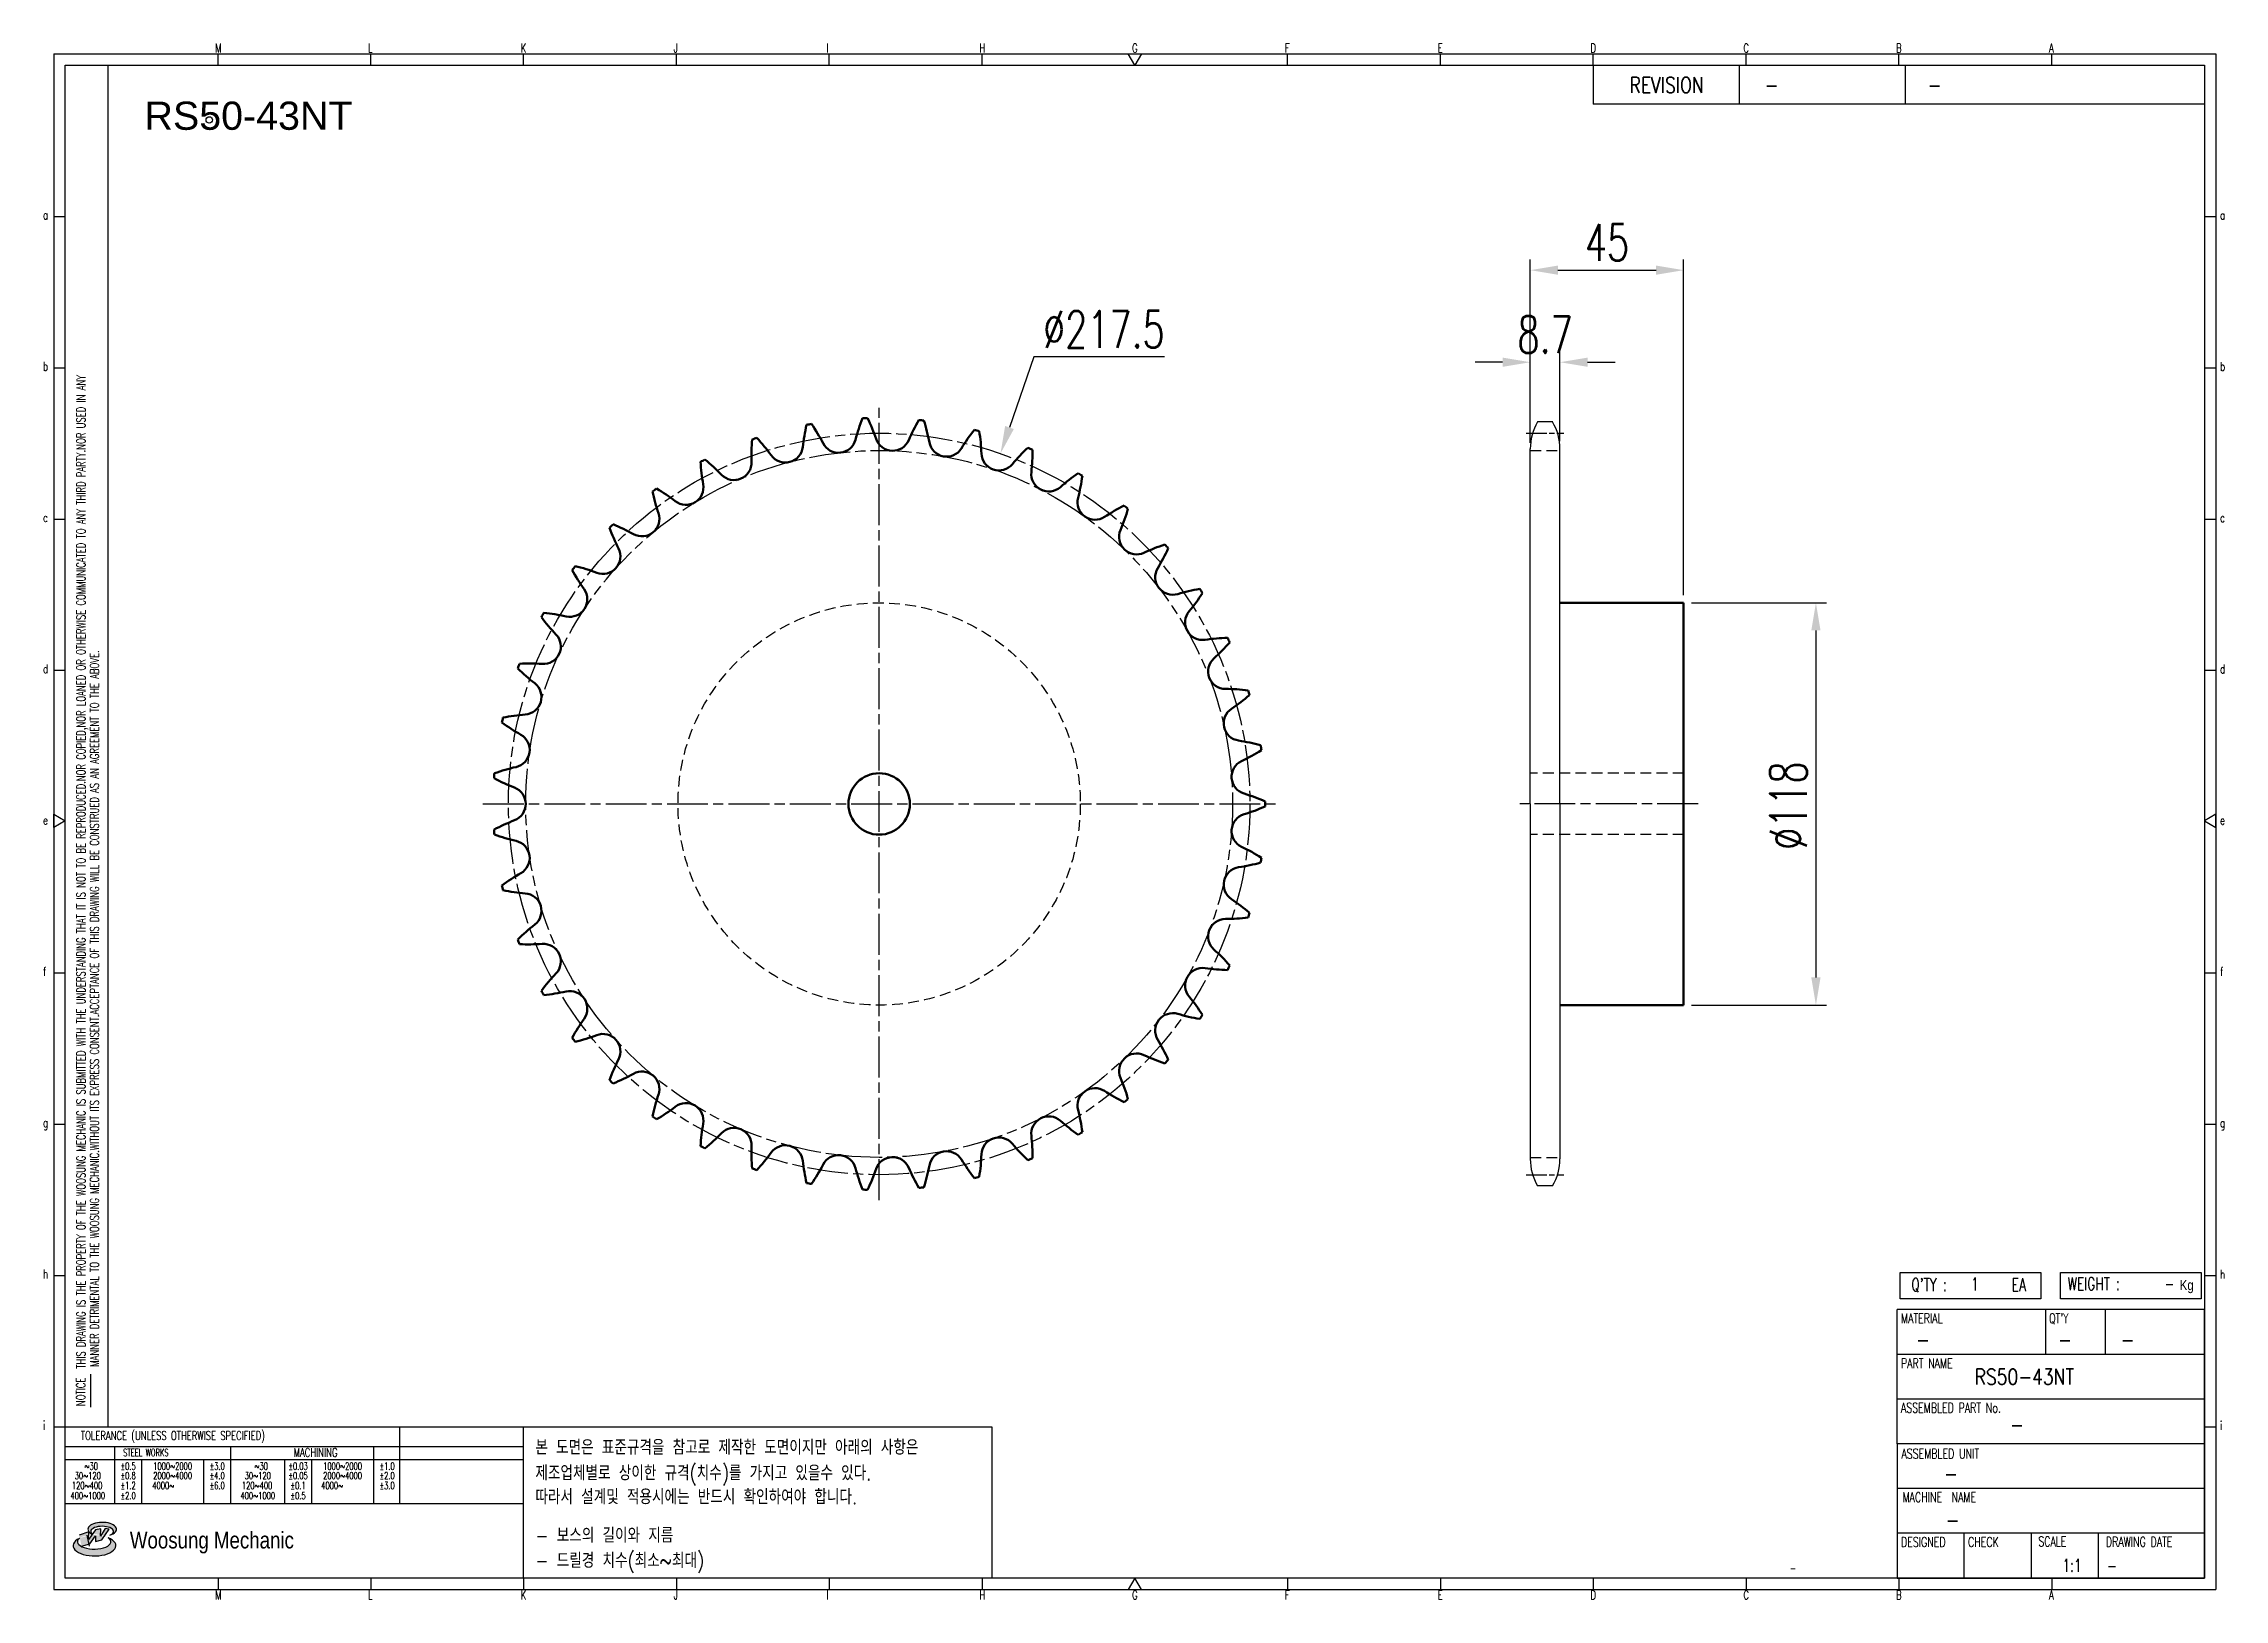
# Model space of a CAD drawing. Header units: millimetres. Extents: x 8306 to 8946, y 4749 to 5205.
import ezdxf
from ezdxf.enums import TextEntityAlignment as Align

# ---------------------------------------------------------------- set-up
doc = ezdxf.new("R2010")
doc.units = ezdxf.units.MM
for name, pattern in [('AM_ISO08W050', [18, 12, -1.5, 3, -1.5]), ('AM_ISO08W050x2', [9, 6, -0.75, 1.5, -0.75]), ('HIDDEN', [9.525, 6.35, -3.175])]:
    doc.linetypes.add(name, pattern=pattern)
for name, color, linetype, lineweight in [('20', 7, 'Continuous', 50), ('22', 30, 'AM_ISO08W050', 25), ('23', 40, 'AM_ISO08W050', 25), ('VIS', 7, 'Continuous', 50)]:
    doc.layers.add(name, color=color, linetype=linetype, lineweight=lineweight)
for name, color, linetype in [('HL', 2, 'HIDDEN'), ('S-DIM', 7, 'Continuous'), ('TITLE', 7, 'Continuous'), ('도면레이아웃', 7, 'Continuous')]:
    doc.layers.add(name, color=color, linetype=linetype)
doc.styles.add('HAN', font='ROMANS.shx', dxfattribs={"width": 0.7, "bigfont": 'whgtxt.shx'})
doc.styles.add('HKD_ST2', font='romans.shx', dxfattribs={"width": 0.7, "height": 4, "bigfont": '@extfont2.shx'})
doc.styles.add('HSG', font='SIMPLEX.shx', dxfattribs={"width": 0.7, "bigfont": 'HSG.shx'})
doc.styles.add('ROMANS', font='romans.shx', dxfattribs={"width": 0.7, "bigfont": 'whgtxt.shx'})
doc.styles.add('SLDTEXTSTYLE4', font='arial.ttf', dxfattribs={"width": 0.8})
doc.styles.get("Standard").update_dxf_attribs({"font": 'arial.ttf'})
doc.dimstyles.new('APP23', dxfattribs={"dimscale": 4.5, "dimtxt": 2.4, "dimasz": 1.8, "dimexe": 0.7, "dimexo": 0.5, "dimgap": 0.6, "dimtad": 1, "dimtoh": 1, "dimdec": 1, "dimrnd": 0.01, "dimzin": 9, "dimdsep": 46, "dimtxsty": 'HSG', "dimcen": 0, "dimclrd": 1, "dimclre": 1, "dimclrt": 256, "dimazin": 2, "dimtp": 1, "dimtm": 1, "dimtfac": 0.5, "dimtdec": 1, "dimtix": 1, "dimtofl": 0, "dimtmove": 0, "dimatfit": 3, "dimfxl": 0, "dimtvp": 1, "dimtolj": 2, "dimlwd": -1, "dimlwe": -1, "dimarcsym": 0})

# ---------------------------------------------------------------- blocks, each defined once
blk = doc.blocks.new('SUYWSHJH')
at = {"layer": '도면레이아웃'}
h = blk.add_hatch(color=10, dxfattribs=at)
h.paths.add_polyline_path([(1.544, 35.177), (1.554, 34.966), (1.779, 35.034), (2.054, 35.422), (1.908, 35.446), (1.728, 35.167), (1.741, 35.439), (1.547, 35.405), (1.292, 35.041), (1.295, 35.33), (0.943, 35.208), (1.03, 34.8), (1.336, 34.885)])
edge = h.paths.add_edge_path()
edge.add_ellipse((1.795, 35.421), major_axis=(-0.53, 0), ratio=0.487785, start_angle=122.36065, end_angle=403.39574)
edge.add_line((1.411, 35.244), (1.419, 35.261))
edge.add_ellipse((1.798, 35.344), major_axis=(-0.423, 0), ratio=0.444396, start_angle=131.58977, end_angle=386.19408, ccw=False)
edge = h.paths.add_edge_path()
edge.add_ellipse((1.512, 34.815), major_axis=(-0.793, 0), ratio=0.480113, start_angle=314.67633, end_angle=590.85213)
edge.add_ellipse((1.501, 34.958), major_axis=(-0.62, 0), ratio=0.43311, start_angle=331.7024, end_angle=574.42495, ccw=False)
for p, q in [((0, 90.118), (80.15, 90.118)), ((0, 90.118), (0, 33.191)), ((6.089, 89.693), (6.089, 90.118)), ((11.753, 89.693), (11.753, 90.118)), ((17.418, 89.693), (17.418, 90.118)), ((23.082, 89.693), (23.082, 90.118)), ((28.746, 89.693), (28.746, 90.118)), ((34.411, 89.693), (34.411, 90.118)), ((45.739, 89.693), (45.739, 90.118)), ((51.404, 89.693), (51.404, 90.118)), ((57.068, 89.693), (57.068, 90.118)), ((62.732, 89.693), (62.732, 90.118)), ((68.397, 89.693), (68.397, 90.118)), ((74.061, 89.693), (74.061, 90.118)), ((80.15, 90.118), (80.15, 33.191)), ((0, 84.085), (0.425, 84.085)), ((79.725, 84.085), (80.15, 84.085)), ((0, 78.478), (0.425, 78.478)), ((79.725, 78.478), (80.15, 78.478)), ((0, 72.87), (0.425, 72.87)), ((79.725, 72.87), (80.15, 72.87)), ((0, 67.262), (0.425, 67.262)), ((79.725, 67.262), (80.15, 67.262)), ((0, 56.047), (0.425, 56.047)), ((79.725, 56.047), (80.15, 56.047)), ((0, 50.439), (0.425, 50.439)), ((79.725, 50.439), (80.15, 50.439)), ((0, 44.832), (0.425, 44.832)), ((79.725, 44.832), (80.15, 44.832)), ((1.377, 39.947), (1.377, 41.174)), ((0, 39.224), (0.425, 39.224)), ((79.725, 39.224), (80.15, 39.224)), ((0, 33.191), (80.15, 33.191)), ((6.089, 33.616), (6.089, 33.191)), ((11.753, 33.616), (11.753, 33.191)), ((17.418, 33.616), (17.418, 33.191)), ((23.082, 33.616), (23.082, 33.191)), ((28.746, 33.616), (28.746, 33.191)), ((34.411, 33.616), (34.411, 33.191)), ((45.739, 33.616), (45.739, 33.191)), ((51.404, 33.616), (51.404, 33.191)), ((57.068, 33.616), (57.068, 33.191)), ((62.732, 33.616), (62.732, 33.191)), ((68.397, 33.616), (68.397, 33.191)), ((74.061, 33.616), (74.061, 33.191))]:
    blk.add_line(p, q)
at = {"color": 2}
for p, q in [((2.017, 39.224), (2.017, 89.693)), ((0.425, 39.224), (17.418, 39.224)), ((12.816, 39.224), (12.816, 36.382)), ((17.418, 33.616), (17.418, 39.224)), ((0.425, 38.487), (17.418, 38.487)), ((0.425, 38.012), (17.418, 38.012)), ((2.257, 38.487), (2.257, 36.382)), ((3.257, 38.012), (3.257, 36.382)), ((5.557, 38.012), (5.557, 36.382)), ((6.557, 38.5), (6.557, 36.382)), ((8.557, 38.012), (8.557, 36.382)), ((9.557, 38.026), (9.557, 36.382)), ((11.857, 38.487), (11.857, 36.382)), ((0.425, 36.382), (17.418, 36.382))]:
    blk.add_line(p, q, dxfattribs=at)
at = {"color": 6, "ltscale": 0.5}
for p, q in [((57.068, 89.693), (57.068, 88.246)), ((62.47, 89.693), (62.47, 88.246)), ((68.635, 89.693), (68.635, 88.246)), ((79.725, 88.246), (57.068, 88.246)), ((68.336, 38.59), (68.336, 43.563)), ((79.725, 43.563), (68.336, 43.563)), ((73.827, 43.563), (73.827, 41.905)), ((76.037, 43.563), (76.037, 41.905)), ((79.725, 38.59), (79.725, 43.563)), ((79.725, 41.905), (68.336, 41.905)), ((79.725, 40.248), (68.336, 40.248)), ((68.336, 38.59), (68.336, 33.616)), ((79.725, 38.59), (68.336, 38.59)), ((79.725, 33.616), (79.725, 38.59)), ((79.725, 36.932), (68.336, 36.932)), ((79.725, 35.274), (68.336, 35.274)), ((70.822, 33.616), (70.822, 35.274)), ((73.309, 33.616), (73.309, 35.274)), ((75.796, 33.616), (75.796, 35.274)), ((68.336, 33.616), (79.725, 33.616))]:
    blk.add_line(p, q, dxfattribs=at)
for points in [[(40.075, 89.693), (39.83, 90.118), (40.32, 90.118)], [(0.425, 89.693), (79.725, 89.693), (79.725, 33.616), (0.425, 33.616)], [(0.425, 61.679), (0, 61.433), (0, 61.924)], [(79.725, 61.679), (80.15, 61.433), (80.15, 61.924)], [(40.075, 33.616), (39.83, 33.191), (40.32, 33.191)]]:
    blk.add_lwpolyline(points, close=True)
at = {"layer": 'TITLE', "color": 20}
for p, q in [((68.449, 43.961), (68.449, 44.936)), ((68.449, 44.936), (73.654, 44.936)), ((73.654, 44.936), (73.654, 43.961)), ((74.39, 43.961), (74.39, 44.936)), ((74.39, 44.936), (79.595, 44.936)), ((79.595, 44.936), (79.595, 43.961)), ((73.654, 43.961), (68.449, 43.961)), ((79.595, 43.961), (74.39, 43.961))]:
    blk.add_line(p, q, dxfattribs=at)
at = {"layer": '도면레이아웃'}
for p, q in [((1.295, 35.33), (0.943, 35.208)), ((1.03, 34.8), (1.336, 34.885)), ((1.224, 35.208), (1.311, 34.8)), ((1.224, 35.208), (1.224, 35.208)), ((1.547, 35.405), (1.292, 35.041)), ((1.292, 35.041), (1.295, 35.33)), ((1.336, 34.885), (1.544, 35.177)), ((1.419, 35.261), (1.411, 35.244)), ((1.544, 35.177), (1.554, 34.966)), ((1.741, 35.439), (1.547, 35.405)), ((1.554, 34.966), (1.779, 35.034)), ((1.908, 35.446), (1.728, 35.167)), ((1.728, 35.167), (1.741, 35.439)), ((1.779, 35.034), (2.054, 35.422)), ((2.054, 35.422), (1.908, 35.446))]:
    blk.add_line(p, q, dxfattribs=at)
for centre, major_axis, ratio, start_param, end_param in [((1.795, 35.421), (-0.53, 0), 0.487785, 2.135596, 7.040584), ((1.512, 34.815), (-0.793, 0), 0.480113, 5.492138, 10.312315), ((1.501, 34.958), (-0.62, 0), 0.43311, 5.789299, 10.025607), ((1.798, 35.344), (-0.423, 0), 0.444396, 2.296675, 6.740358)]:
    blk.add_ellipse(centre, major_axis=major_axis, ratio=ratio, start_param=start_param, end_param=end_param, dxfattribs=at)
at = {"color": 4, "style": 'HKD_ST2', "width": 0.7}
for s, p in [('M', (5.988, 90.164)), ('L', (11.652, 90.164)), ('K', (17.316, 90.164)), ('J', (22.981, 90.164)), ('I', (28.645, 90.164)), ('H', (34.309, 90.164)), ('G', (39.974, 90.164)), ('F', (45.638, 90.164)), ('E', (51.302, 90.164)), ('D', (56.967, 90.164)), ('C', (62.631, 90.164)), ('B', (68.295, 90.164)), ('A', (73.96, 90.164)), ('a', (-0.395, 83.976)), ('a', (80.305, 83.97)), ('b', (-0.395, 78.368)), ('b', (80.305, 78.362)), ('c', (-0.395, 72.76)), ('c', (80.305, 72.754)), ('d', (-0.395, 67.153)), ('d', (80.305, 67.147)), ('e', (-0.395, 61.545)), ('e', (80.305, 61.539)), ('f', (-0.395, 55.937)), ('f', (80.305, 55.931)), ('g', (-0.395, 50.33)), ('g', (80.305, 50.324)), ('h', (-0.395, 44.722)), ('h', (80.305, 44.716)), ('i', (-0.395, 39.114)), ('i', (80.305, 39.108)), ('M', (5.988, 32.824)), ('L', (11.652, 32.824)), ('K', (17.316, 32.824)), ('J', (22.981, 32.824)), ('I', (28.645, 32.824)), ('H', (34.309, 32.824)), ('G', (39.974, 32.824)), ('F', (45.638, 32.824)), ('E', (51.302, 32.824)), ('D', (56.967, 32.824)), ('C', (62.631, 32.824)), ('B', (68.295, 32.824)), ('A', (73.96, 32.824))]:
    blk.add_text(s, height=0.326, dxfattribs=at).set_placement(p)
for s, height, style, width, p in [('REVISION', 0.5806, 'HAN', 0.8, (58.415, 88.664)), ('-', 0.581, 'HAN', 0.8, (63.426, 88.664)), ('-', 0.581, 'HAN', 0.8, (69.468, 88.664)), ("Q'TY : ", 0.4746, 'HKD_ST2', 0.7, (68.857, 44.253)), ('1', 0.475, 'HKD_ST2', 0.7, (71.071, 44.275)), ('EA', 0.4746, 'HKD_ST2', 0.7, (72.578, 44.253)), ('WEIGHT : ', 0.4746, 'HKD_ST2', 0.7, (74.65, 44.286)), ('-', 0.581, 'HAN', 0.8, (69.029, 42.157)), ('-', 0.581, 'HAN', 0.8, (74.289, 42.157)), ('-', 0.581, 'HAN', 0.8, (76.623, 42.157)), ('-', 0.581, 'HAN', 0.8, (72.515, 39.013)), ('-', 0.581, 'HAN', 0.8, (70.067, 37.189)), ('-', 0.581, 'HAN', 0.8, (70.126, 35.48)), ('1:1', 0.4746, 'HKD_ST2', 0.7, (74.458, 33.848)), ('-', 0.475, 'HKD_ST2', 0.7, (76.112, 33.837))]:
    blk.add_text(s, height=height, dxfattribs=dict(style=style, width=width)).set_placement(p)
at = {"color": 6, "style": 'HKD_ST2', "width": 0.7}
for s, p in [(' THIS DRAWING IS THE PROPERTY OF THE WOOSUNG MECHANIC IS SUBMITTED WITH THE UNDERSTANDING THAT IT IS NOT TO BE REPRODUCED.NOR COPIED,NOR LOANED OR OTHERWISE COMMUNICATED TO ANY THIRD PARTY.NOR USED IN ANY', (1.173, 41.217)), ('MANNER DETRIMENTAL TO THE WOOSUNG MECHANIC.WITHOUT ITS EXPRESS CONSENT.ACCEPTANCE OF THIS DRAWING WILL BE CONSTRUED AS AN AGREEMENT TO THE ABOVE.', (1.672, 41.447))]:
    blk.add_text(s, height=0.326266, rotation=90, dxfattribs=at).set_placement(p)
at = {"style": 'HKD_ST2', "width": 0.7}
blk.add_text('-', height=0.475, dxfattribs=at).set_placement((78.613, 44.286), align=Align.RIGHT)
at = {"color": 4, "style": 'HKD_ST2', "width": 0.7}
for s, height, p in [('MATERIAL', 0.3651, (68.474, 43.425)), ("QT'Y", 0.3651, (73.965, 43.425)), ('PART NAME', 0.3651, (68.474, 41.756)), ('ASSEMBLED PART No.', 0.36511, (68.474, 40.109)), ('ASSEMBLED UNIT', 0.36511, (68.49, 38.408)), ('MACHINE  NAME', 0.36511, (68.532, 36.794)), ('DESIGNED', 0.3651, (68.474, 35.136)), ('CHECK', 0.3651, (70.961, 35.136)), ('SCALE', 0.3651, (73.566, 35.153)), ('DRAWING DATE', 0.36511, (76.071, 35.141))]:
    blk.add_text(s, height=height, dxfattribs=at).set_placement(p, align=Align.TOP_LEFT)
at = {"style": 'HKD_ST2', "width": 0.7}
blk.add_text('NOTICE', height=0.3263, rotation=90, dxfattribs=at).set_placement((1.163, 39.988))
for s, height, style, width, p in [('TOLERANCE (UNLESS OTHERWISE SPECIFIED)', 0.32627, 'HKD_ST2', 0.7, (4.417, 38.896)), ('-', 0.326, 'ROMANS', 0.65, (64.469, 33.975))]:
    blk.add_text(s, height=height, dxfattribs=dict(style=style, width=width)).set_placement(p, align=Align.MIDDLE_CENTER)
at = {"color": 4, "style": 'HKD_ST2', "width": 0.7}
for s, height, p in [('STEEL WORKS', 0.26101, (3.416, 38.268)), ('MACHINING', 0.3263, (9.707, 38.27)), ('%%P0.5', 0.261, (2.757, 37.762)), ('%%P0.8', 0.261, (2.757, 37.411)), ('%%P3.0', 0.261, (6.057, 37.762)), ('%%P4.0', 0.261, (6.057, 37.411)), ('%%P0.03', 0.261, (9.057, 37.762)), ('%%P0.05', 0.261, (9.057, 37.411)), ('%%P1.0', 0.261, (12.357, 37.762)), ('%%P2.0', 0.261, (12.357, 37.411)), ('%%P1.2', 0.261, (2.757, 37.045)), ('%%P2.0', 0.261, (2.757, 36.67)), ('%%P6.0', 0.261, (6.057, 37.045)), ('%%P0.1', 0.261, (9.057, 37.045)), ('%%P0.5', 0.261, (9.057, 36.67)), ('%%P3.0', 0.261, (12.357, 37.045))]:
    blk.add_text(s, height=height, dxfattribs=at).set_placement(p, align=Align.MIDDLE)
for s, height, p in [('30%%126120', 0.261, (1.263, 37.411)), ('%%12630', 0.261, (1.389, 37.762)), ('2000%%1264000', 0.26101, (4.407, 37.411)), ('1000%%1262000', 0.26101, (4.407, 37.762)), ('30%%126120', 0.261, (7.563, 37.411)), ('%%12630', 0.261, (7.689, 37.762)), ('2000%%1264000', 0.26101, (10.707, 37.411)), ('1000%%1262000', 0.26101, (10.707, 37.762)), ('400%%1261000', 0.26101, (1.263, 36.67)), ('120%%126400', 0.26101, (1.237, 37.045)), ('4000%%126', 0.261, (4.061, 37.045)), ('400%%1261000', 0.26101, (7.563, 36.67)), ('120%%126400', 0.26101, (7.537, 37.045)), ('4000%%126', 0.261, (10.321, 37.045))]:
    blk.add_text(s, height=height, dxfattribs=at).set_placement(p, align=Align.MIDDLE_CENTER)
at = {"color": 1, "style": 'SLDTEXTSTYLE4', "width": 0.8}
blk.add_text('Woosung Mechanic', height=0.61957, dxfattribs=at).set_placement((2.822, 34.711))
at = {"layer": 'TITLE', "width": 0.8}
blk.add_text('Kg', height=0.3789, dxfattribs=at).set_placement((78.807, 44.286))
blk = doc.blocks.new('*D381')
at = {"layer": 'Defpoints', "color": 0, "transparency": 16777216}
for p in [(8751.22, 5111.71), (8742.52, 5085.81), (8751.22, 5086.27)]:
    blk.add_point(p, dxfattribs=at)
at = {"layer": 'S-DIM', "color": 1, "transparency": 16777216}
for p, q in [((8734.42, 5111.71), (8726.32, 5111.71)), ((8742.52, 5088.06), (8742.52, 5114.86)), ((8751.22, 5088.52), (8751.22, 5114.86)), ((8759.32, 5111.71), (8767.42, 5111.71))]:
    blk.add_line(p, q, dxfattribs=at)
for points in [[(8734.42, 5113.06), (8734.42, 5110.36), (8742.52, 5111.71)], [(8759.32, 5113.06), (8759.32, 5110.36), (8751.22, 5111.71)]]:
    blk.add_solid(points, dxfattribs=at)
at = {"layer": 'S-DIM', "transparency": 16777216, "insert": (8746.87, 5119.81), "char_height": 10.8, "attachment_point": 5, "style": 'HSG'}
blk.add_mtext('\\A2;8.7', dxfattribs=at)
blk = doc.blocks.new('*D382')
at = {"layer": 'Defpoints', "color": 0, "transparency": 16777216}
for p in [(8787.52, 5138.71), (8742.52, 5085.81), (8787.52, 5041.15)]:
    blk.add_point(p, dxfattribs=at)
at = {"layer": 'S-DIM', "color": 1, "transparency": 16777216}
for p, q in [((8742.52, 5088.06), (8742.52, 5141.86)), ((8750.62, 5138.71), (8779.42, 5138.71)), ((8787.52, 5043.4), (8787.52, 5141.86))]:
    blk.add_line(p, q, dxfattribs=at)
for points in [[(8750.62, 5140.06), (8750.62, 5137.36), (8742.52, 5138.71)], [(8779.42, 5140.06), (8779.42, 5137.36), (8787.52, 5138.71)]]:
    blk.add_solid(points, dxfattribs=at)
at = {"layer": 'S-DIM', "transparency": 16777216, "insert": (8765.02, 5146.81), "char_height": 10.8, "attachment_point": 5, "style": 'HSG'}
blk.add_mtext('\\A2;45', dxfattribs=at)
blk = doc.blocks.new('*D383')
at = {"layer": 'Defpoints', "color": 0, "transparency": 16777216}
for p in [(8787.52, 5041.15), (8787.52, 4923.15), (8826.31, 4923.15)]:
    blk.add_point(p, dxfattribs=at)
at = {"layer": 'S-DIM', "color": 1, "transparency": 16777216}
for p, q in [((8789.77, 5041.15), (8829.46, 5041.15)), ((8826.31, 5033.05), (8826.31, 4931.25)), ((8789.77, 4923.15), (8829.46, 4923.15))]:
    blk.add_line(p, q, dxfattribs=at)
for points in [[(8824.96, 5033.05), (8827.66, 5033.05), (8826.31, 5041.15)], [(8824.96, 4931.25), (8827.66, 4931.25), (8826.31, 4923.15)]]:
    blk.add_solid(points, dxfattribs=at)
at = {"layer": 'S-DIM', "transparency": 16777216, "insert": (8818.21, 4981.66), "char_height": 10.8, "attachment_point": 5, "rotation": 90, "style": 'HSG'}
blk.add_mtext('\\A2;%%c118', dxfattribs=at)
blk = doc.blocks.new('*D384')
at = {"layer": 'Defpoints', "color": 0, "transparency": 16777216}
for p in [(8587.13, 5084.91), (8515.97, 4879.4)]:
    blk.add_point(p, dxfattribs=at)
at = {"layer": 'S-DIM', "color": 1, "transparency": 16777216}
for p, q in [((8596.94, 5113.25), (8589.78, 5092.56)), ((8635.28, 5113.25), (8596.94, 5113.25))]:
    blk.add_line(p, q, dxfattribs=at)
blk.add_solid([(8588.5, 5093), (8591.06, 5092.12), (8587.13, 5084.91)], dxfattribs=at)
at = {"layer": 'S-DIM', "transparency": 16777216, "insert": (8617.46, 5121.35), "char_height": 10.8, "attachment_point": 5, "style": 'HSG'}
blk.add_mtext('\\A2;∅217.5', dxfattribs=at)

msp = doc.modelspace()

# ---------------------------------------------------------------- linework, layer by layer
for p, q in [((8749.1, 5094.2), (8744.65, 5094.2)), ((8742.52, 4982.15), (8742.52, 5086.27)), ((8751.22, 4982.15), (8751.22, 5086.27)), ((8742.52, 4982.15), (8742.52, 4878.04)), ((8751.22, 4982.15), (8751.22, 4878.04)), ((8749.1, 4870.1), (8744.65, 4870.1))]:
    msp.add_line(p, q)
at = {"color": 4}
msp.add_lwpolyline([(8447.26, 4799.5), (8584.63, 4799.5), (8584.63, 4755.12), (8447.26, 4755.12)], close=True, dxfattribs=at)
msp.add_circle((8355.06, 5182.76), 0.956)
for centre, start, end in [((8758.4, 5086.27), 150, 180), ((8735.35, 5086.27), 0, 30), ((8758.4, 4878.04), 180, 210), ((8735.35, 4878.04), 330, 0)]:
    msp.add_arc(centre, 15.87, start, end)
at = {"layer": '20'}
for centre, radius, start, end in [((8583.66, 5080.72), 54.86, 166.69897, 173.60465), ((8551.55, 4982.15), 113.21, 100.09224, 100.83799), ((8486.35, 5062.75), 54.86, 27.32558, 34.23126), ((8597.67, 5075), 54.86, 158.32688, 165.23256), ((8551.55, 4982.15), 113.21, 91.72015, 92.4659), ((8498.78, 5071.39), 54.86, 18.95349, 25.85917), ((8610.69, 5067.3), 54.86, 149.95478, 156.86047), ((8551.55, 4982.15), 113.21, 83.34806, 84.09381), ((8512.34, 5078.12), 54.86, 10.5814, 17.48708), ((8622.46, 5057.78), 54.86, 141.58269, 148.48837), ((8551.55, 4982.15), 113.21, 74.97596, 75.72171), ((8568.96, 5084.35), 54.86, 175.07106, 181.97674), ((8551.55, 4982.15), 113.21, 108.46433, 109.21008), ((8475.31, 5052.4), 54.86, 35.69767, 42.60335), ((8524.03, 5087.41), 5.13, 215.69767, 353.60465), ((8539.65, 5090.29), 5.13, 207.32558, 345.23256), ((8555.52, 5090.87), 5.13, 198.95349, 336.86047), ((8571.31, 5089.14), 5.13, 190.5814, 328.48837), ((8526.73, 5082.81), 54.86, 2.2093, 9.11498), ((8632.71, 5046.65), 54.86, 133.2106, 140.11628), ((8551.55, 4982.15), 113.21, 66.60387, 67.34962), ((8541.65, 5085.35), 54.86, 353.83721, 0.74289), ((8551.55, 4982.15), 113.21, 116.83643, 117.58218), ((8553.9, 5085.79), 54.86, 183.44316, 190.34884), ((8465.9, 5040.55), 54.86, 44.06977, 50.97545), ((8509, 5082.28), 5.13, 224.06977, 1.97674), ((8586.68, 5085.12), 5.13, 182.2093, 320.11628), ((8601.29, 5078.91), 5.13, 173.83721, 311.74419), ((8641.24, 5034.14), 54.86, 124.83851, 131.74419), ((8551.55, 4982.15), 113.21, 58.23178, 58.97753), ((8551.55, 4982.15), 113.21, 125.20852, 125.95427), ((8538.78, 5085.03), 54.86, 191.81525, 198.72093), ((8458.31, 5027.46), 54.86, 52.44186, 59.34754), ((8494.88, 5075.02), 5.13, 232.44186, 10.34884), ((8556.78, 5085.69), 54.86, 345.46512, 352.3708), ((8481.96, 5065.78), 5.13, 240.81395, 18.72093), ((8614.85, 5070.63), 5.13, 165.46512, 303.37209), ((8647.85, 5020.53), 54.86, 116.46641, 123.37209), ((8571.8, 5083.83), 54.86, 337.09302, 343.9987), ((8551.55, 4982.15), 113.21, 49.85968, 50.60543), ((8551.55, 4982.15), 113.21, 133.58061, 134.32636), ((8523.94, 5082.08), 54.86, 200.18734, 207.09302), ((8452.7, 5013.4), 54.86, 60.81395, 67.71963), ((8627.06, 5060.47), 5.13, 157.09302, 295), ((8470.53, 5054.75), 5.13, 249.18605, 27.09302), ((8652.41, 5006.1), 54.86, 108.09432, 115), ((8586.38, 5079.79), 54.86, 328.72093, 335.62661), ((8551.55, 4982.15), 113.21, 41.48759, 42.23334), ((8551.55, 4982.15), 113.21, 141.95271, 142.69846), ((8509.68, 5076.99), 54.86, 208.55944, 215.46512), ((8449.21, 4998.67), 54.86, 69.18605, 76.09173), ((8637.66, 5048.64), 5.13, 148.72093, 286.62791), ((8460.82, 5042.18), 5.13, 257.55814, 35.46512), ((8654.83, 4991.16), 54.86, 99.72223, 106.62791), ((8600.23, 5073.68), 54.86, 320.34884, 327.25452), ((8551.55, 4982.15), 113.21, 33.1155, 33.86125), ((8551.55, 4982.15), 113.21, 150.3248, 151.07055), ((8496.32, 5069.88), 54.86, 216.93153, 223.83721), ((8447.89, 4983.6), 54.86, 77.55814, 84.46382), ((8646.42, 5035.4), 5.13, 140.34884, 278.25581), ((8453.05, 5028.33), 5.13, 265.93023, 43.83721), ((8655.04, 4976.03), 54.86, 91.35013, 98.25581), ((8613.04, 5065.62), 54.86, 311.97674, 318.88242), ((8551.55, 4982.15), 113.21, 24.7434, 25.48915), ((8551.55, 4982.15), 113.21, 158.69689, 159.44264), ((8484.14, 5060.91), 54.86, 225.30362, 232.2093), ((8448.79, 4968.49), 54.86, 85.93023, 92.83591), ((8653.16, 5021.02), 5.13, 131.97674, 269.88372), ((8447.37, 5013.5), 5.13, 274.30233, 52.2093), ((8653.04, 4961.02), 54.86, 82.97804, 89.88372), ((8551.55, 4982.15), 113.21, 16.37131, 17.11706), ((8657.74, 5005.81), 5.13, 123.60465, 261.51163), ((8624.53, 5055.78), 54.86, 303.60465, 310.51033), ((8551.55, 4982.15), 113.21, 167.06899, 167.81474), ((8473.39, 5050.25), 54.86, 233.67571, 240.5814), ((8451.87, 4953.67), 54.86, 94.30233, 101.20801), ((8443.92, 4997.99), 5.13, 282.67442, 60.5814), ((8648.88, 4946.47), 54.86, 74.60595, 81.51163), ((8634.48, 5044.37), 54.86, 295.23256, 302.13824), ((8551.55, 4982.15), 113.21, 7.99922, 8.74497), ((8551.55, 4982.15), 113.21, 175.44108, 176.18683), ((8464.31, 5038.15), 54.86, 242.04781, 248.95349), ((8457.08, 4939.46), 54.86, 102.67442, 109.5801), ((8660.05, 4990.1), 5.13, 115.23256, 253.13953), ((8442.76, 4982.15), 5.13, 291.04651, 68.95349), ((8642.65, 4932.68), 54.86, 66.23385, 73.13953), ((8551.55, 4982.15), 113.21, 359.62713, 0.37287), ((8464.31, 4926.16), 54.86, 111.04651, 117.95219), ((8660.05, 4974.21), 5.13, 106.86047, 244.76744), ((8642.65, 5031.63), 54.86, 286.86047, 293.76615), ((8551.55, 4982.15), 113.21, 183.81317, 184.55892), ((8457.08, 5024.85), 54.86, 250.4199, 257.32558), ((8443.92, 4966.31), 5.13, 299.4186, 77.32558), ((8648.88, 5017.84), 54.86, 278.48837, 285.39405), ((8634.48, 4919.94), 54.86, 57.86176, 64.76744), ((8551.55, 4982.15), 113.21, 351.25503, 352.00078), ((8473.39, 4914.06), 54.86, 119.4186, 126.32429), ((8551.55, 4982.15), 113.21, 192.18526, 192.93101), ((8657.74, 4958.5), 5.13, 98.48837, 236.39535), ((8451.87, 5010.64), 54.86, 258.79199, 265.69767), ((8447.37, 4950.81), 5.13, 307.7907, 85.69767), ((8624.53, 4908.53), 54.86, 49.48967, 56.39535), ((8484.14, 4903.4), 54.86, 127.7907, 134.69638), ((8653.16, 4943.29), 5.13, 90.11628, 228.02326), ((8653.04, 5003.29), 54.86, 270.11628, 277.02196), ((8551.55, 4982.15), 113.21, 342.88294, 343.62869), ((8551.55, 4982.15), 113.21, 200.55736, 201.30311), ((8448.79, 4995.82), 54.86, 267.16409, 274.06977), ((8453.05, 4935.98), 5.13, 316.16279, 94.06977), ((8613.04, 4898.69), 54.86, 41.11758, 48.02326), ((8496.32, 4894.42), 54.86, 136.16279, 143.06847), ((8646.42, 4928.91), 5.13, 81.74419, 219.65116), ((8655.04, 4988.28), 54.86, 261.74419, 268.64987), ((8551.55, 4982.15), 113.21, 334.51085, 335.2566), ((8551.55, 4982.15), 113.21, 208.92945, 209.6752), ((8447.89, 4980.71), 54.86, 275.53618, 282.44186), ((8460.82, 4922.13), 5.13, 324.53488, 102.44186), ((8600.23, 4890.63), 54.86, 32.74548, 39.65116), ((8509.68, 4887.32), 54.86, 144.53488, 151.44056), ((8637.66, 4915.66), 5.13, 73.37209, 211.27907), ((8654.83, 4973.15), 54.86, 253.37209, 260.27777), ((8551.55, 4982.15), 113.21, 326.13875, 326.8845), ((8551.55, 4982.15), 113.21, 217.30154, 218.04729), ((8449.21, 4965.64), 54.86, 283.90827, 290.81395), ((8470.53, 4909.56), 5.13, 332.90698, 110.81395), ((8586.38, 4884.51), 54.86, 24.37339, 31.27907), ((8523.94, 4882.23), 54.86, 152.90698, 159.81266), ((8627.06, 4903.84), 5.13, 65, 202.90698), ((8652.41, 4958.21), 54.86, 245, 251.90568), ((8551.55, 4982.15), 113.21, 317.76666, 318.51241), ((8551.55, 4982.15), 113.21, 225.67364, 226.41939), ((8452.7, 4950.91), 54.86, 292.28037, 299.18605), ((8481.96, 4898.53), 5.13, 341.27907, 119.18605), ((8571.8, 4880.48), 54.86, 16.0013, 22.90698), ((8538.78, 4879.28), 54.86, 161.27907, 168.18475), ((8458.31, 4936.85), 54.86, 300.65246, 307.55814), ((8494.88, 4889.29), 5.13, 349.65116, 127.55814), ((8614.85, 4893.68), 5.13, 56.62791, 194.53488), ((8647.85, 4943.78), 54.86, 236.62791, 243.53359), ((8551.55, 4982.15), 113.21, 309.39457, 310.14032), ((8551.55, 4982.15), 113.21, 234.04573, 234.79148), ((8553.9, 4878.51), 54.86, 169.65116, 176.55684), ((8509, 4882.03), 5.13, 358.02326, 135.93023), ((8601.29, 4885.4), 5.13, 48.25581, 186.16279), ((8641.24, 4930.17), 54.86, 228.25581, 235.16149), ((8556.78, 4878.62), 54.86, 7.6292, 14.53488), ((8551.55, 4982.15), 113.21, 242.41782, 243.16357), ((8465.9, 4923.76), 54.86, 309.02455, 315.93023), ((8568.96, 4879.96), 54.86, 178.02326, 184.92894), ((8524.03, 4876.9), 5.13, 6.39535, 144.30233), ((8586.68, 4879.19), 5.13, 39.88372, 177.7907), ((8632.71, 4917.66), 54.86, 219.88372, 226.7894), ((8541.65, 4878.96), 54.86, 359.25711, 6.16279), ((8551.55, 4982.15), 113.21, 301.02247, 301.76822), ((8551.55, 4982.15), 113.21, 250.78992, 251.53567), ((8475.31, 4911.91), 54.86, 317.39665, 324.30233), ((8583.66, 4883.58), 54.86, 186.39535, 193.30103), ((8486.35, 4901.56), 54.86, 325.76874, 332.67442), ((8539.65, 4874.02), 5.13, 14.76744, 152.67442), ((8597.67, 4889.31), 54.86, 194.76744, 201.67312), ((8498.78, 4892.92), 54.86, 334.14083, 341.04651), ((8555.52, 4873.44), 5.13, 23.13953, 161.04651), ((8610.69, 4897.01), 54.86, 203.13953, 210.04522), ((8512.34, 4886.19), 54.86, 342.51292, 349.4186), ((8571.31, 4875.17), 5.13, 31.51163, 169.4186), ((8622.46, 4906.53), 54.86, 211.51163, 218.41731), ((8526.73, 4881.5), 54.86, 350.88502, 357.7907), ((8551.55, 4982.15), 113.21, 292.65038, 293.39613), ((8551.55, 4982.15), 113.21, 259.16201, 259.90776), ((8551.55, 4982.15), 113.21, 267.5341, 268.27985), ((8551.55, 4982.15), 113.21, 275.90619, 276.65194), ((8551.55, 4982.15), 113.21, 284.27829, 285.02404)]:
    msp.add_arc(centre, radius, start, end, dxfattribs=at)
at = {"layer": '22', "linetype": 'AM_ISO08W050x2'}
for p, q in [((8741.35, 5090.89), (8752.4, 5090.89)), ((8741.35, 4873.41), (8752.4, 4873.41))]:
    msp.add_line(p, q, dxfattribs=at)
at = {"layer": '23', "color": 4, "linetype": 'AM_ISO08W050x2', "ltscale": 2}
for p, q in [((8551.55, 4865.94), (8551.55, 5098.37)), ((8435.34, 4982.15), (8667.76, 4982.15)), ((8791.74, 4982.15), (8739.5, 4982.15))]:
    msp.add_line(p, q, dxfattribs=at)
for radius in [108.74, 103.66]:
    msp.add_circle((8551.55, 4982.15), radius, dxfattribs=at)
at = {"layer": 'HL', "ltscale": 0.5}
for p, q in [((8742.52, 5085.81), (8751.22, 5085.81)), ((8787.52, 4991.15), (8742.52, 4991.15)), ((8787.52, 4973.15), (8742.52, 4973.15)), ((8742.52, 4878.5), (8751.22, 4878.5))]:
    msp.add_line(p, q, dxfattribs=at)
msp.add_circle((8551.55, 4982.15), 59, dxfattribs=at)
at = {"layer": 'VIS'}
for p, q in [((8787.52, 5041.15), (8751.22, 5041.15)), ((8787.52, 5041.15), (8787.52, 4923.15)), ((8787.52, 4923.15), (8751.22, 4923.15))]:
    msp.add_line(p, q, dxfattribs=at)
msp.add_circle((8551.55, 4982.15), 9, dxfattribs=at)

# ---------------------------------------------------------------- block references
at = {"xscale": 7.912832261389859, "yscale": 7.912832261389859, "zscale": 7.912832261389859}
msp.add_blockref('SUYWSHJH', (8309.44, 4489.12), dxfattribs=at)

# ---------------------------------------------------------------- texts
at = {"color": 2}
msp.add_text('RS50-43NT', height=8.268, dxfattribs=at).set_placement((8336.08, 5179.88))
at = {"style": 'HAN', "width": 0.8}
msp.add_text('RS50-43NT', height=4.594, dxfattribs=at).set_placement((8872.89, 4811.85))
at = {"color": 4, "style": 'HAN', "width": 0.8}
for s, p in [('본 도면은 표준규격을 참고로 제작한 도면이지만 아래의 사항은', (8450.71, 4791.28)), ('제조업체별로 상이한 규격(치수)를 가지고 있을수 있다.', (8450.71, 4783.75)), ('따라서 설계및 적용시에는 반드시 확인하여야 합니다.', (8450.71, 4776.75)), ('- 보스의 길이와 지름', (8450.71, 4765.48)), ('- 드릴경 치수(최소~최대)', (8450.71, 4758.08))]:
    msp.add_text(s, height=4.347, dxfattribs=at).set_placement(p)

# ---------------------------------------------------------------- dimensions: what is measured, and where the dimension line sits
at = {"layer": 'S-DIM'}
dim = msp.add_linear_dim(base=(8787.52, 5138.71), p1=(8742.52, 5085.81), p2=(8787.52, 5041.15), dimstyle='APP23', dxfattribs=at)
dim.commit()
dim.dimension.update_dxf_attribs({"geometry": '*D382', "text_midpoint": (8765.02, 5146.81)})
dim = msp.add_diameter_dim_2p(p1=(8515.97, 4879.4), p2=(8587.13, 5084.91), dimstyle='APP23', dxfattribs=at)
dim.commit()
dim.dimension.update_dxf_attribs({"geometry": '*D384', "text_midpoint": (8617.46, 5113.25), "dimtype": 163})
dim = msp.add_linear_dim(base=(8751.22, 5111.71), p1=(8742.52, 5085.81), p2=(8751.22, 5086.27), dimstyle='APP23', dxfattribs=at)
dim.commit()
dim.dimension.update_dxf_attribs({"geometry": '*D381', "text_midpoint": (8746.87, 5111.71), "dimtype": 160})
dim = msp.add_linear_dim(base=(8826.31, 4923.15), p1=(8787.52, 5041.15), p2=(8787.52, 4923.15), angle=90, text='%%c<>', dimstyle='APP23', dxfattribs=at)
dim.commit()
dim.dimension.update_dxf_attribs({"geometry": '*D383', "text_midpoint": (8826.31, 4981.66), "dimtype": 160})

doc.saveas('drawing.dxf')
